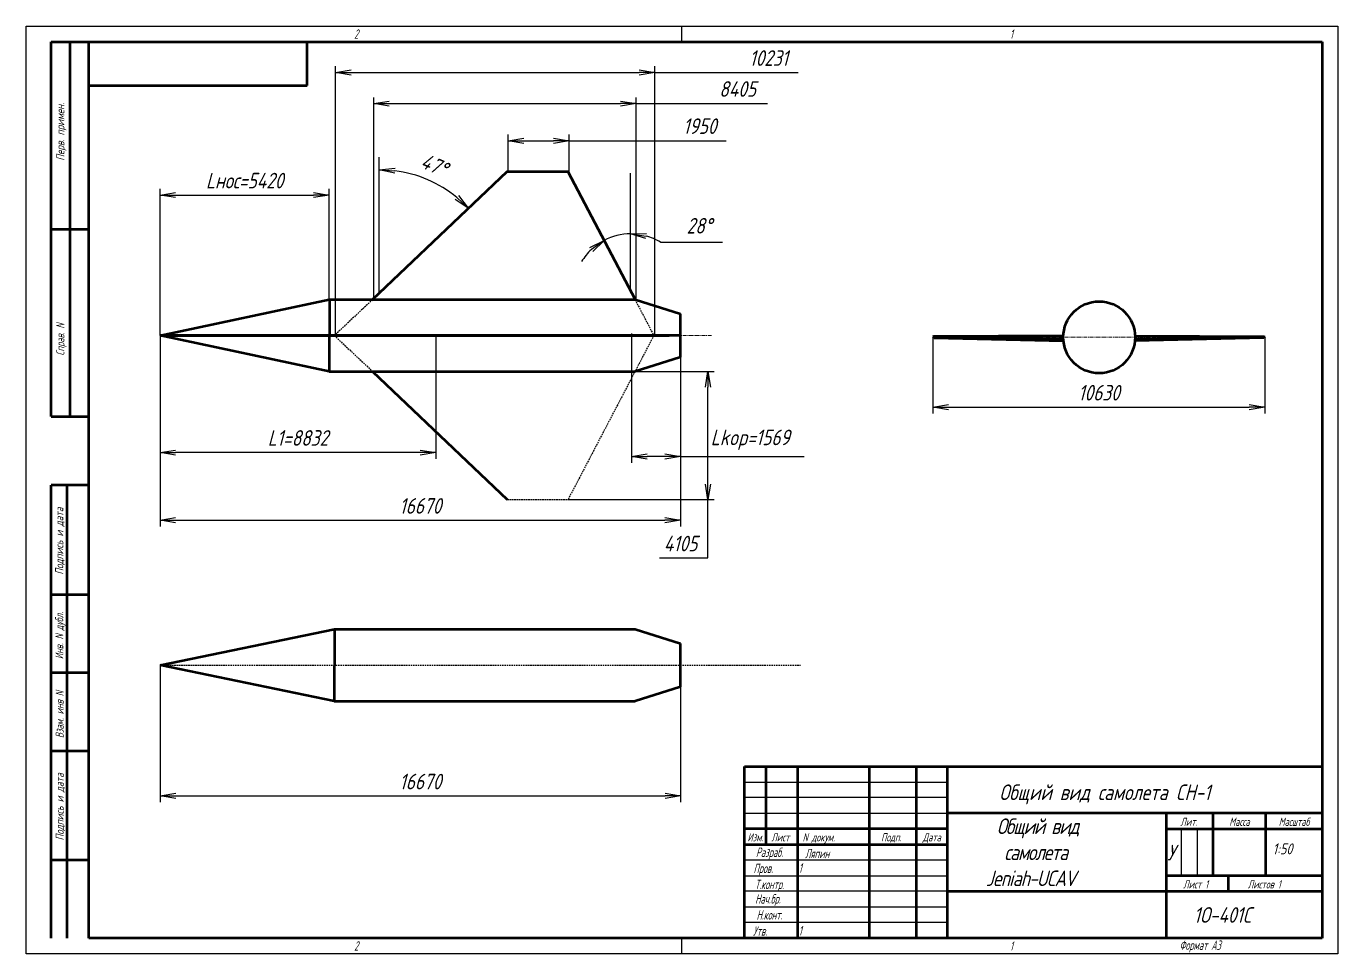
# Model space of a CAD drawing. Header units: millimetres. Extents: x -985956116104 to 1932156, y -552630487266 to 633586.
# Drawn here: x 6874.2 to 7294.2, y 33248.9 to 33545.9 of the extents above; entities that cross this region are included whole.
import ezdxf
from ezdxf.enums import TextEntityAlignment as Align

# ---------------------------------------------------------------- set-up
doc = ezdxf.new("R2010")
doc.units = ezdxf.units.MM
doc.linetypes.add('CENTER', pattern=[2, 1.25, -0.25, 0.25, -0.25])
doc.linetypes.add('DASHED', pattern=[0.75, 0.5, -0.25])
for name, color, linetype, lineweight in [('_basic (Основной)', 4, 'Continuous', 60), ('_contour (Тонкий)', 7, 'Continuous', 30), ('_invisible (Невидимый)', 1, 'DASHED', 30), ('_remote (Тонкий)', 9, 'Continuous', 30), ('_stencil (Трафарет)', 7, 'Continuous', 30), ('_text (Надписи)', 2, 'Continuous', 30), ('_ОСИ', 6, 'CENTER', 20), ('_ОСНОВНОЙ', 4, 'Continuous', 60)]:
    doc.layers.add(name, color=color, linetype=linetype, lineweight=lineweight)
doc.styles.add('ESKD', font='eskd.shx', dxfattribs={"oblique": 15, "height": 5})
doc.dimstyles.new('ESKD', dxfattribs={"dimtxt": 5, "dimasz": 5, "dimexe": 2, "dimexo": 0, "dimgap": 2, "dimtad": 1, "dimtoh": 1, "dimzin": 12, "dimdsep": 46, "dimtxsty": 'ESKD', "dimblk1": 'OPEN', "dimblk2": 'OPEN', "dimsah": 1, "dimcen": 5, "dimclrd": 256, "dimclre": 256, "dimclrt": 2, "dimadec": 0, "dimazin": 0, "dimtfac": 1, "dimtmove": 0, "dimatfit": 3, "dimldrblk": 'OPEN', "dimfxl": 1, "dimtolj": 1, "dimtzin": 12, "dimlwd": -1, "dimlwe": -1, "dimarcsym": 0})

# ---------------------------------------------------------------- blocks, each defined once
blk = doc.blocks.new('_OPEN')
at = {"color": 0, "linetype": 'ByBlock'}
for p, q in [((-1, 0.167), (0, 0)), ((0, 0), (-1, -0.167)), ((0, 0), (-1, 0))]:
    blk.add_line(p, q, dxfattribs=at)
blk = doc.blocks.new('*D330')
at = {"layer": '_contour (Тонкий)', "transparency": 16777216}
for p, q in [((6917.05, 33446.87), (6917.05, 33385.72)), ((7083.75, 33446.87), (7083.75, 33385.72)), ((6922.05, 33387.72), (7078.75, 33387.72))]:
    blk.add_line(p, q, dxfattribs=at)
at = {"layer": 'Defpoints', "color": 0, "transparency": 16777216}
for p in [(6917.05, 33446.87), (7083.75, 33446.87), (7083.75, 33387.72)]:
    blk.add_point(p, dxfattribs=at)
at = {"layer": '_contour (Тонкий)', "transparency": 16777216, "xscale": 5, "yscale": 5, "zscale": 5, "rotation": 180}
blk.add_blockref('_OPEN', (6917.05, 33387.72), dxfattribs=at)
at = {"layer": '_contour (Тонкий)', "transparency": 16777216, "xscale": 5, "yscale": 5, "zscale": 5}
blk.add_blockref('_OPEN', (7083.75, 33387.72), dxfattribs=at)
at = {"layer": '_contour (Тонкий)', "color": 2, "transparency": 16777216, "insert": (7000.4, 33392.32), "char_height": 5, "attachment_point": 5, "style": 'ESKD'}
blk.add_mtext('\\A1;16670', dxfattribs=at)
blk = doc.blocks.new('*D331')
at = {"layer": '_contour (Тонкий)', "transparency": 16777216}
for p, q in [((7164.57, 33446.43), (7164.57, 33421.93)), ((7270.87, 33446.43), (7270.87, 33421.93)), ((7169.57, 33423.93), (7265.87, 33423.93))]:
    blk.add_line(p, q, dxfattribs=at)
at = {"layer": 'Defpoints', "color": 0, "transparency": 16777216}
for p in [(7164.57, 33446.43), (7270.87, 33446.43), (7270.87, 33423.93)]:
    blk.add_point(p, dxfattribs=at)
at = {"layer": '_contour (Тонкий)', "transparency": 16777216, "xscale": 5, "yscale": 5, "zscale": 5, "rotation": 180}
blk.add_blockref('_OPEN', (7164.57, 33423.93), dxfattribs=at)
at = {"layer": '_contour (Тонкий)', "transparency": 16777216, "xscale": 5, "yscale": 5, "zscale": 5}
blk.add_blockref('_OPEN', (7270.87, 33423.93), dxfattribs=at)
at = {"layer": '_contour (Тонкий)', "color": 2, "transparency": 16777216, "insert": (7217.72, 33428.56), "char_height": 5, "attachment_point": 5, "style": 'ESKD'}
blk.add_mtext('\\A1;10630', dxfattribs=at)
blk = doc.blocks.new('*D332')
at = {"layer": '_contour (Тонкий)', "transparency": 16777216}
for p, q in [((6987.27, 33462.83), (6987.27, 33501.98)), ((6997.15, 33470.17), (7017.19, 33489.05))]:
    blk.add_line(p, q, dxfattribs=at)
blk.add_arc((6987.27, 33460.87), 39.1, 50.6156, 82.6686, dxfattribs=at)
at = {"layer": '_contour (Тонкий)', "transparency": 16777216, "xscale": 5, "yscale": 5, "zscale": 5}
for p, rotation in [((6987.27, 33499.98), 176.3343022573885), ((7015.74, 33487.68), 316.9499232100155)]:
    blk.add_blockref('_OPEN', p, dxfattribs=dict(at, rotation=rotation))
at = {"layer": '_contour (Тонкий)', "color": 2, "transparency": 16777216, "insert": (7004.83, 33501.51), "char_height": 5, "attachment_point": 5, "rotation": 336.6421, "style": 'ESKD'}
blk.add_mtext('\\A1;47%%d', dxfattribs=at)
blk = doc.blocks.new('*D333')
at = {"layer": '_contour (Тонкий)', "transparency": 16777216}
for p, q in [((7067.33, 33461.9), (7058.32, 33479.11)), ((7067.75, 33462), (7067.75, 33481.42)), ((7077.29, 33476.75), (7097.15, 33476.75))]:
    blk.add_line(p, q, dxfattribs=at)
for start, end in [(90, 117.6117), (58.6603, 74.3301), (133.2815, 148.9514)]:
    blk.add_arc((7067.75, 33461.08), 18.34, start, end, dxfattribs=at)
at = {"layer": '_contour (Тонкий)', "transparency": 16777216, "xscale": 5, "yscale": 5, "zscale": 5}
for p, rotation in [((7067.75, 33479.42), 172.1650657960882), ((7059.25, 33477.33), 35.44659853733485)]:
    blk.add_blockref('_OPEN', p, dxfattribs=dict(at, rotation=rotation))
at = {"layer": '_contour (Тонкий)', "color": 2, "transparency": 16777216, "insert": (7089.72, 33482.02), "char_height": 5, "attachment_point": 5, "style": 'ESKD'}
blk.add_mtext('\\A1;28%%d', dxfattribs=at)
blk = doc.blocks.new('*D462')
at = {"layer": '_stencil (Трафарет)', "transparency": 16777216}
for p, q in [((6917.05, 33446.87), (6917.05, 33493.87)), ((6922.05, 33491.87), (6966.25, 33491.87)), ((6971.25, 33446.87), (6971.25, 33493.87))]:
    blk.add_line(p, q, dxfattribs=at)
at = {"layer": 'Defpoints', "color": 0, "transparency": 16777216}
for p in [(6971.25, 33491.87), (6917.05, 33446.87), (6971.25, 33446.87)]:
    blk.add_point(p, dxfattribs=at)
at = {"layer": '_stencil (Трафарет)', "transparency": 16777216, "xscale": 5, "yscale": 5, "zscale": 5, "rotation": 180}
blk.add_blockref('_OPEN', (6917.05, 33491.87), dxfattribs=at)
at = {"layer": '_stencil (Трафарет)', "transparency": 16777216, "xscale": 5, "yscale": 5, "zscale": 5}
blk.add_blockref('_OPEN', (6971.25, 33491.87), dxfattribs=at)
at = {"layer": '_stencil (Трафарет)', "color": 2, "transparency": 16777216, "insert": (6944.15, 33496.48), "char_height": 5, "attachment_point": 5, "style": 'ESKD'}
blk.add_mtext('\\A1;Lнос=5420', dxfattribs=at)
blk = doc.blocks.new('*D463')
at = {"layer": '_stencil (Трафарет)', "transparency": 16777216}
for p, q in [((6985.47, 33458.37), (6985.47, 33523.13)), ((6990.47, 33521.13), (7064.52, 33521.13)), ((7069.52, 33458.37), (7069.52, 33523.13)), ((7069.52, 33521.13), (7111.54, 33521.13))]:
    blk.add_line(p, q, dxfattribs=at)
at = {"layer": 'Defpoints', "color": 0, "transparency": 16777216}
for p in [(7069.52, 33521.13), (6985.47, 33458.37), (7069.52, 33458.37)]:
    blk.add_point(p, dxfattribs=at)
at = {"layer": '_stencil (Трафарет)', "transparency": 16777216, "xscale": 5, "yscale": 5, "zscale": 5, "rotation": 180}
blk.add_blockref('_OPEN', (6985.47, 33521.13), dxfattribs=at)
at = {"layer": '_stencil (Трафарет)', "transparency": 16777216, "xscale": 5, "yscale": 5, "zscale": 5}
blk.add_blockref('_OPEN', (7069.52, 33521.13), dxfattribs=at)
at = {"layer": '_stencil (Трафарет)', "color": 2, "transparency": 16777216, "insert": (7102.01, 33525.81), "char_height": 5, "attachment_point": 5, "style": 'ESKD'}
blk.add_mtext('\\A1;8405', dxfattribs=at)
blk = doc.blocks.new('*D464')
at = {"layer": '_stencil (Трафарет)', "transparency": 16777216}
for p, q in [((7028.55, 33499.42), (7028.55, 33511.21)), ((7033.55, 33509.21), (7043.05, 33509.21)), ((7048.05, 33499.42), (7048.05, 33511.21)), ((7048.05, 33509.21), (7098.31, 33509.21))]:
    blk.add_line(p, q, dxfattribs=at)
at = {"layer": 'Defpoints', "color": 0, "transparency": 16777216}
for p in [(7048.05, 33509.21), (7028.55, 33499.42), (7048.05, 33499.42)]:
    blk.add_point(p, dxfattribs=at)
at = {"layer": '_stencil (Трафарет)', "transparency": 16777216, "xscale": 5, "yscale": 5, "zscale": 5, "rotation": 180}
blk.add_blockref('_OPEN', (7028.55, 33509.21), dxfattribs=at)
at = {"layer": '_stencil (Трафарет)', "transparency": 16777216, "xscale": 5, "yscale": 5, "zscale": 5}
blk.add_blockref('_OPEN', (7048.05, 33509.21), dxfattribs=at)
at = {"layer": '_stencil (Трафарет)', "color": 2, "transparency": 16777216, "insert": (7089.89, 33513.92), "char_height": 5, "attachment_point": 5, "style": 'ESKD'}
blk.add_mtext('\\A1;1950', dxfattribs=at)
blk = doc.blocks.new('*D465')
at = {"layer": '_stencil (Трафарет)', "transparency": 16777216}
for p, q in [((6973.22, 33446.87), (6973.22, 33533.09)), ((7075.54, 33446.87), (7075.54, 33533.09)), ((6978.22, 33531.09), (7070.54, 33531.09)), ((7075.54, 33531.09), (7121.37, 33531.09))]:
    blk.add_line(p, q, dxfattribs=at)
at = {"layer": 'Defpoints', "color": 0, "transparency": 16777216}
for p in [(7075.54, 33531.09), (6973.22, 33446.87), (7075.54, 33446.87)]:
    blk.add_point(p, dxfattribs=at)
at = {"layer": '_stencil (Трафарет)', "transparency": 16777216, "xscale": 5, "yscale": 5, "zscale": 5, "rotation": 180}
blk.add_blockref('_OPEN', (6973.22, 33531.09), dxfattribs=at)
at = {"layer": '_stencil (Трафарет)', "transparency": 16777216, "xscale": 5, "yscale": 5, "zscale": 5}
blk.add_blockref('_OPEN', (7075.54, 33531.09), dxfattribs=at)
at = {"layer": '_stencil (Трафарет)', "color": 2, "transparency": 16777216, "insert": (7111.95, 33535.72), "char_height": 5, "attachment_point": 5, "style": 'ESKD'}
blk.add_mtext('\\A1;10231', dxfattribs=at)
blk = doc.blocks.new('*D466')
at = {"layer": '_stencil (Трафарет)', "transparency": 16777216}
for p, q in [((6917.05, 33446.87), (6917.05, 33407.37)), ((7005.37, 33446.87), (7005.37, 33407.37)), ((7000.37, 33409.37), (6922.05, 33409.37))]:
    blk.add_line(p, q, dxfattribs=at)
at = {"layer": 'Defpoints', "color": 0, "transparency": 16777216}
for p in [(6917.05, 33446.87), (7005.37, 33446.87), (6917.05, 33409.37)]:
    blk.add_point(p, dxfattribs=at)
at = {"layer": '_stencil (Трафарет)', "transparency": 16777216, "xscale": 5, "yscale": 5, "zscale": 5, "rotation": 180}
blk.add_blockref('_OPEN', (6917.05, 33409.37), dxfattribs=at)
at = {"layer": '_stencil (Трафарет)', "transparency": 16777216, "xscale": 5, "yscale": 5, "zscale": 5}
blk.add_blockref('_OPEN', (7005.37, 33409.37), dxfattribs=at)
at = {"layer": '_stencil (Трафарет)', "color": 2, "transparency": 16777216, "insert": (6961.21, 33414.08), "char_height": 5, "attachment_point": 5, "style": 'ESKD'}
blk.add_mtext('\\A1;L1=8832', dxfattribs=at)
blk = doc.blocks.new('*D467')
at = {"layer": '_stencil (Трафарет)', "transparency": 16777216}
for p, q in [((7068.06, 33447.48), (7068.06, 33406.15)), ((7083.75, 33446.87), (7083.75, 33406.15)), ((7078.75, 33408.15), (7073.06, 33408.15)), ((7083.75, 33408.15), (7123.35, 33408.15))]:
    blk.add_line(p, q, dxfattribs=at)
at = {"layer": 'Defpoints', "color": 0, "transparency": 16777216}
for p in [(7068.06, 33447.48), (7083.75, 33446.87), (7068.06, 33408.15)]:
    blk.add_point(p, dxfattribs=at)
at = {"layer": '_stencil (Трафарет)', "transparency": 16777216, "xscale": 5, "yscale": 5, "zscale": 5, "rotation": 180}
blk.add_blockref('_OPEN', (7068.06, 33408.15), dxfattribs=at)
at = {"layer": '_stencil (Трафарет)', "transparency": 16777216, "xscale": 5, "yscale": 5, "zscale": 5}
blk.add_blockref('_OPEN', (7083.75, 33408.15), dxfattribs=at)
at = {"layer": '_stencil (Трафарет)', "color": 2, "transparency": 16777216, "insert": (7106.05, 33413.5), "char_height": 5, "attachment_point": 5, "style": 'ESKD'}
blk.add_mtext('\\A1;Lkop=1569', dxfattribs=at)
blk = doc.blocks.new('*D468')
at = {"layer": '_stencil (Трафарет)', "transparency": 16777216}
for p, q in [((7069.17, 33435.37), (7094.52, 33435.37)), ((7092.52, 33399.33), (7092.52, 33430.37)), ((7047.7, 33394.33), (7094.52, 33394.33)), ((7092.52, 33375.66), (7092.52, 33394.33)), ((7076.98, 33375.66), (7092.52, 33375.66))]:
    blk.add_line(p, q, dxfattribs=at)
at = {"layer": 'Defpoints', "color": 0, "transparency": 16777216}
for p in [(7069.17, 33435.37), (7092.52, 33435.37), (7047.7, 33394.33)]:
    blk.add_point(p, dxfattribs=at)
at = {"layer": '_stencil (Трафарет)', "transparency": 16777216, "xscale": 5, "yscale": 5, "zscale": 5}
for p, rotation in [((7092.52, 33435.37), 90), ((7092.52, 33394.33), 270)]:
    blk.add_blockref('_OPEN', p, dxfattribs=dict(at, rotation=rotation))
at = {"layer": '_stencil (Трафарет)', "color": 2, "transparency": 16777216, "insert": (7083.75, 33380.27), "char_height": 5, "attachment_point": 5, "style": 'ESKD'}
blk.add_mtext('\\A1;4105', dxfattribs=at)
blk = doc.blocks.new('*D469')
at = {"layer": '_stencil (Трафарет)', "transparency": 16777216}
for p, q in [((7083.77, 33348.29), (7083.77, 33297.45)), ((6917.07, 33341.34), (6917.07, 33297.45)), ((6922.07, 33299.45), (7078.77, 33299.45))]:
    blk.add_line(p, q, dxfattribs=at)
at = {"layer": 'Defpoints', "color": 0, "transparency": 16777216}
for p in [(7083.77, 33348.29), (6917.07, 33341.34), (7083.77, 33299.45)]:
    blk.add_point(p, dxfattribs=at)
at = {"layer": '_stencil (Трафарет)', "transparency": 16777216, "xscale": 5, "yscale": 5, "zscale": 5, "rotation": 180}
blk.add_blockref('_OPEN', (6917.07, 33299.45), dxfattribs=at)
at = {"layer": '_stencil (Трафарет)', "transparency": 16777216, "xscale": 5, "yscale": 5, "zscale": 5}
blk.add_blockref('_OPEN', (7083.77, 33299.45), dxfattribs=at)
at = {"layer": '_stencil (Трафарет)', "color": 2, "transparency": 16777216, "insert": (7000.42, 33304.05), "char_height": 5, "attachment_point": 5, "style": 'ESKD'}
blk.add_mtext('\\A1;16670', dxfattribs=at)

msp = doc.modelspace()

# ---------------------------------------------------------------- linework, layer by layer
at = {"layer": '_basic (Основной)', "transparency": 33554687}
for p, q in [((6882.207, 33540.913), (6894.207, 33540.913)), ((6882.207, 33420.913), (6882.207, 33540.913)), ((6888.207, 33540.913), (6888.207, 33420.913)), ((6894.207, 33253.913), (6894.207, 33540.913)), ((6894.207, 33540.913), (7289.207, 33540.913)), ((6964.207, 33526.913), (6964.207, 33540.913)), ((7289.207, 33540.913), (7289.207, 33253.913)), ((6894.207, 33526.913), (6964.207, 33526.913)), ((6882.207, 33480.913), (6894.207, 33480.913)), ((6917.05, 33446.873), (6971.25, 33458.373)), ((6971.279, 33458.373), (6971.221, 33435.373)), ((6971.25, 33458.373), (7069.168, 33458.373)), ((7069.168, 33458.373), (7083.75, 33453.823)), ((7083.75, 33439.923), (7083.75, 33453.823)), ((6917.05, 33446.873), (7037.95, 33446.873)), ((6917.05, 33446.873), (7080.109, 33446.873)), ((6917.05, 33446.873), (7067.85, 33446.873)), ((6917.05, 33446.873), (7037.95, 33446.873)), ((6917.05, 33446.873), (7080.109, 33446.873)), ((6917.05, 33446.873), (7067.85, 33446.873)), ((7083.75, 33446.873), (6917.05, 33446.873)), ((6917.05, 33446.873), (7037.95, 33446.873)), ((6917.05, 33446.873), (7080.109, 33446.873)), ((6917.05, 33446.873), (7067.85, 33446.873)), ((6917.05, 33446.873), (7037.95, 33446.873)), ((6917.05, 33446.873), (7080.109, 33446.873)), ((6917.05, 33446.873), (7067.85, 33446.873)), ((7083.75, 33446.873), (6917.05, 33446.873)), ((6917.05, 33446.873), (7037.95, 33446.873)), ((6917.05, 33446.873), (7080.109, 33446.873)), ((6917.05, 33446.873), (7067.85, 33446.873)), ((6917.05, 33446.873), (7037.95, 33446.873)), ((6917.05, 33446.873), (7080.109, 33446.873)), ((6917.05, 33446.873), (7067.85, 33446.873)), ((7083.75, 33446.873), (6917.05, 33446.873)), ((6917.05, 33446.873), (7037.95, 33446.873)), ((6917.05, 33446.873), (7080.109, 33446.873)), ((6917.05, 33446.873), (7067.85, 33446.873)), ((6917.05, 33446.873), (7037.95, 33446.873)), ((6917.05, 33446.873), (7080.109, 33446.873)), ((6917.05, 33446.873), (7067.85, 33446.873)), ((7083.75, 33446.873), (6917.05, 33446.873)), ((6917.05, 33446.873), (7037.95, 33446.873)), ((6917.05, 33446.873), (7080.109, 33446.873)), ((6917.05, 33446.873), (7067.85, 33446.873)), ((6917.05, 33446.873), (7037.95, 33446.873)), ((6917.05, 33446.873), (7080.109, 33446.873)), ((6917.05, 33446.873), (7067.85, 33446.873)), ((7083.75, 33446.873), (6917.05, 33446.873)), ((6917.05, 33446.873), (7037.95, 33446.873)), ((6917.05, 33446.873), (7080.109, 33446.873)), ((6917.05, 33446.873), (7067.85, 33446.873)), ((6917.05, 33446.873), (7037.95, 33446.873)), ((6917.05, 33446.873), (7080.109, 33446.873)), ((6917.05, 33446.873), (7067.85, 33446.873)), ((7083.75, 33446.873), (6917.05, 33446.873)), ((6917.05, 33446.873), (7037.95, 33446.873)), ((6917.05, 33446.873), (7080.109, 33446.873)), ((6917.05, 33446.873), (7067.85, 33446.873)), ((6917.05, 33446.873), (7037.95, 33446.873)), ((6917.05, 33446.873), (7080.109, 33446.873)), ((6917.05, 33446.873), (7067.85, 33446.873)), ((7083.75, 33446.873), (6917.05, 33446.873)), ((6917.05, 33446.873), (7037.95, 33446.873)), ((6917.05, 33446.873), (7080.109, 33446.873)), ((6917.05, 33446.873), (7067.85, 33446.873)), ((6917.05, 33446.873), (7037.95, 33446.873)), ((6917.05, 33446.873), (7080.109, 33446.873)), ((6917.05, 33446.873), (7067.85, 33446.873)), ((7083.75, 33446.873), (6917.05, 33446.873)), ((6917.05, 33446.873), (7037.95, 33446.873)), ((6917.05, 33446.873), (7080.109, 33446.873)), ((6917.05, 33446.873), (7067.85, 33446.873)), ((6917.05, 33446.873), (7037.95, 33446.873)), ((6917.05, 33446.873), (7080.109, 33446.873)), ((6917.05, 33446.873), (7067.85, 33446.873)), ((7083.75, 33446.873), (6917.05, 33446.873)), ((6917.05, 33446.873), (7037.95, 33446.873)), ((6917.05, 33446.873), (7080.109, 33446.873)), ((6917.05, 33446.873), (7067.85, 33446.873)), ((6917.05, 33446.873), (7037.95, 33446.873)), ((6917.05, 33446.873), (7080.109, 33446.873)), ((6917.05, 33446.873), (7067.85, 33446.873)), ((7083.75, 33446.873), (6917.05, 33446.873)), ((6917.05, 33446.873), (7037.95, 33446.873)), ((6917.05, 33446.873), (7080.109, 33446.873)), ((6917.05, 33446.873), (7067.85, 33446.873)), ((6917.05, 33446.873), (7037.95, 33446.873)), ((6917.05, 33446.873), (7080.109, 33446.873)), ((6917.05, 33446.873), (7067.85, 33446.873)), ((7083.75, 33446.873), (6917.05, 33446.873)), ((6917.05, 33446.873), (7037.95, 33446.873)), ((6917.05, 33446.873), (7080.109, 33446.873)), ((6917.05, 33446.873), (7067.85, 33446.873)), ((6917.05, 33446.873), (7037.95, 33446.873)), ((6917.05, 33446.873), (7080.109, 33446.873)), ((6917.05, 33446.873), (7067.85, 33446.873)), ((7083.75, 33446.873), (6917.05, 33446.873)), ((6917.05, 33446.873), (7037.95, 33446.873)), ((6917.05, 33446.873), (7080.109, 33446.873)), ((6917.05, 33446.873), (7067.85, 33446.873)), ((6917.05, 33446.873), (7037.95, 33446.873)), ((6917.05, 33446.873), (7080.109, 33446.873)), ((6917.05, 33446.873), (7067.85, 33446.873)), ((7083.75, 33446.873), (6917.05, 33446.873)), ((6917.05, 33446.873), (7037.95, 33446.873)), ((6917.05, 33446.873), (7080.109, 33446.873)), ((6917.05, 33446.873), (7067.85, 33446.873)), ((6917.05, 33446.873), (7037.95, 33446.873)), ((6917.05, 33446.873), (7080.109, 33446.873)), ((6917.05, 33446.873), (7067.85, 33446.873)), ((7083.75, 33446.873), (6917.05, 33446.873)), ((6917.05, 33446.873), (7037.95, 33446.873)), ((6917.05, 33446.873), (7080.109, 33446.873)), ((6917.05, 33446.873), (7067.85, 33446.873)), ((6917.05, 33446.873), (7037.95, 33446.873)), ((6917.05, 33446.873), (7080.109, 33446.873)), ((6917.05, 33446.873), (7067.85, 33446.873)), ((6917.05, 33446.873), (7037.95, 33446.873)), ((6917.05, 33446.873), (7080.109, 33446.873)), ((6917.05, 33446.873), (7067.85, 33446.873)), ((6917.05, 33446.873), (7037.95, 33446.873)), ((6917.05, 33446.873), (7080.109, 33446.873)), ((6971.221, 33435.373), (6917.05, 33446.873)), ((7164.859, 33446.618), (7164.571, 33446.429)), ((7164.571, 33446.429), (7164.93, 33446.185)), ((7206.318, 33445.847), (7164.571, 33446.429)), ((7206.316, 33446.725), (7164.859, 33446.618)), ((7164.93, 33446.185), (7206.363, 33445.19)), ((7270.507, 33446.185), (7229.255, 33445.194)), ((7229.3, 33445.85), (7270.867, 33446.429)), ((7229.301, 33446.725), (7270.578, 33446.618)), ((7270.867, 33446.429), (7270.507, 33446.185)), ((7270.578, 33446.618), (7270.867, 33446.429)), ((7083.75, 33439.923), (7069.168, 33435.373)), ((6971.221, 33435.373), (7069.168, 33435.373)), ((6882.207, 33420.913), (6894.207, 33420.913)), ((6894.207, 33398.913), (6882.207, 33398.913)), ((6882.207, 33253.913), (6882.207, 33398.913)), ((6887.207, 33398.913), (6887.207, 33253.913)), ((6882.207, 33363.913), (6894.207, 33363.913)), ((6917.072, 33341.336), (6972.922, 33352.836)), ((6972.922, 33352.836), (6972.863, 33329.836)), ((6972.922, 33352.836), (7069.19, 33352.836)), ((7069.19, 33352.836), (7083.772, 33348.286)), ((7083.772, 33334.386), (7083.772, 33348.286)), ((6972.863, 33329.836), (6917.072, 33341.336)), ((6894.207, 33338.913), (6882.207, 33338.913)), ((7083.772, 33334.386), (7069.19, 33329.836)), ((6972.863, 33329.836), (7069.19, 33329.836)), ((6882.207, 33313.913), (6894.207, 33313.913)), ((7169.207, 33253.913), (7169.207, 33308.913)), ((6894.207, 33278.913), (6882.207, 33278.913)), ((7289.207, 33253.913), (6894.207, 33253.913))]:
    msp.add_line(p, q, dxfattribs=at)
at = {"layer": '_basic (Основной)', "color": 4, "transparency": 33554687}
msp.add_line((6985.12, 33435.373), (7028.2, 33394.328), dxfattribs=at)
at = {"layer": '_basic (Основной)', "linetype": 'Continuous', "transparency": 33554687}
for p, q in [((7104.207, 33308.913), (7289.207, 33308.913)), ((7104.207, 33253.913), (7104.207, 33308.913)), ((7111.207, 33283.913), (7111.207, 33308.913)), ((7121.207, 33308.913), (7121.207, 33253.913)), ((7144.207, 33253.913), (7144.207, 33308.913)), ((7159.207, 33308.913), (7159.207, 33253.913)), ((7289.207, 33293.913), (7169.207, 33293.913)), ((7239.207, 33293.913), (7239.207, 33253.913)), ((7254.207, 33293.913), (7254.207, 33273.913)), ((7271.207, 33273.913), (7271.207, 33293.913)), ((7169.207, 33288.913), (7104.207, 33288.913)), ((7239.207, 33288.913), (7289.207, 33288.913)), ((7104.207, 33283.913), (7169.207, 33283.913)), ((7289.207, 33273.913), (7239.207, 33273.913)), ((7259.207, 33268.913), (7259.207, 33273.913)), ((7169.207, 33268.913), (7289.207, 33268.913))]:
    msp.add_line(p, q, dxfattribs=at)
at = {"layer": '_basic (Основной)', "transparency": 33554687}
msp.add_circle((7217.809, 33446.307), 11.5, dxfattribs=at)
at = {"layer": '_contour (Тонкий)', "transparency": 33554687}
for p, q in [((6874.207, 33248.913), (6874.207, 33545.913)), ((6874.207, 33545.913), (7294.207, 33545.913)), ((7084.207, 33540.913), (7084.207, 33545.913)), ((7294.207, 33545.913), (7294.207, 33248.913)), ((6987.274, 33460.873), (6987.274, 33504.013)), ((7067.751, 33461.084), (7067.751, 33498.877)), ((7084.207, 33248.913), (7084.207, 33253.913)), ((7294.207, 33248.913), (6874.207, 33248.913))]:
    msp.add_line(p, q, dxfattribs=at)
at = {"layer": '_invisible (Невидимый)', "color": 4, "transparency": 33554687}
for p, q in [((7028.2, 33499.419), (7047.7, 33499.419)), ((7067.751, 33461.084), (7047.7, 33499.419)), ((6917.05, 33446.873), (6957.05, 33446.873)), ((6917.05, 33446.873), (6973.05, 33446.873)), ((6917.05, 33446.873), (6957.05, 33446.873)), ((6917.05, 33446.873), (6973.05, 33446.873)), ((6917.05, 33446.873), (6957.05, 33446.873)), ((6917.05, 33446.873), (6973.05, 33446.873)), ((6917.05, 33446.873), (6957.05, 33446.873)), ((6917.05, 33446.873), (6973.05, 33446.873)), ((6917.05, 33446.873), (6957.05, 33446.873)), ((6917.05, 33446.873), (6973.05, 33446.873)), ((6917.05, 33446.873), (6957.05, 33446.873)), ((6917.05, 33446.873), (6973.05, 33446.873)), ((6917.05, 33446.873), (6957.05, 33446.873)), ((6917.05, 33446.873), (6973.05, 33446.873)), ((6917.05, 33446.873), (6957.05, 33446.873)), ((6917.05, 33446.873), (6973.05, 33446.873)), ((6917.05, 33446.873), (6957.05, 33446.873)), ((6917.05, 33446.873), (6973.05, 33446.873)), ((6917.05, 33446.873), (6957.05, 33446.873)), ((6917.05, 33446.873), (6973.05, 33446.873)), ((6917.05, 33446.873), (6957.05, 33446.873)), ((6917.05, 33446.873), (6973.05, 33446.873)), ((6917.05, 33446.873), (6957.05, 33446.873)), ((6917.05, 33446.873), (6973.05, 33446.873)), ((6917.05, 33446.873), (6957.05, 33446.873)), ((6917.05, 33446.873), (6973.05, 33446.873)), ((6917.05, 33446.873), (6957.05, 33446.873)), ((6917.05, 33446.873), (6973.05, 33446.873)), ((6917.05, 33446.873), (6957.05, 33446.873)), ((6917.05, 33446.873), (6973.05, 33446.873)), ((6917.05, 33446.873), (6957.05, 33446.873)), ((6917.05, 33446.873), (6973.05, 33446.873)), ((6917.05, 33446.873), (6957.05, 33446.873)), ((6917.05, 33446.873), (6973.05, 33446.873)), ((6917.05, 33446.873), (6957.05, 33446.873)), ((6917.05, 33446.873), (6973.05, 33446.873)), ((6917.05, 33446.873), (6957.05, 33446.873)), ((6917.05, 33446.873), (6973.05, 33446.873)), ((6917.05, 33446.873), (6957.05, 33446.873)), ((6917.05, 33446.873), (6973.05, 33446.873)), ((6917.05, 33446.873), (6957.05, 33446.873)), ((6917.05, 33446.873), (6973.05, 33446.873)), ((6917.05, 33446.873), (6957.05, 33446.873)), ((6917.05, 33446.873), (6973.05, 33446.873)), ((6917.05, 33446.873), (6957.05, 33446.873)), ((6917.05, 33446.873), (6973.05, 33446.873)), ((6917.05, 33446.873), (6957.05, 33446.873)), ((6917.05, 33446.873), (6973.05, 33446.873)), ((6917.05, 33446.873), (6957.05, 33446.873)), ((6917.05, 33446.873), (6973.05, 33446.873)), ((6917.05, 33446.873), (6957.05, 33446.873)), ((6917.05, 33446.873), (6973.05, 33446.873)), ((6917.05, 33446.873), (6957.05, 33446.873)), ((6917.05, 33446.873), (6973.05, 33446.873)), ((6917.05, 33446.873), (6957.05, 33446.873)), ((6917.05, 33446.873), (6973.05, 33446.873)), ((6917.05, 33446.873), (6957.05, 33446.873)), ((6917.05, 33446.873), (6973.05, 33446.873)), ((6917.05, 33446.873), (6957.05, 33446.873)), ((6917.05, 33446.873), (6973.05, 33446.873)), ((6917.05, 33446.873), (6957.05, 33446.873)), ((6917.05, 33446.873), (6973.05, 33446.873)), ((6917.05, 33446.873), (6957.05, 33446.873)), ((6917.05, 33446.873), (6973.05, 33446.873)), ((7069.168, 33435.373), (7047.7, 33394.328)), ((7028.2, 33394.328), (7047.7, 33394.328))]:
    msp.add_line(p, q, dxfattribs=at)
at = {"layer": '_invisible (Невидимый)', "transparency": 33554687}
for p, q in [((6985.12, 33458.373), (6972.871, 33446.873)), ((7069.168, 33458.373), (7075.183, 33446.873)), ((6972.871, 33446.873), (6985.12, 33435.373)), ((7075.183, 33446.873), (7069.168, 33435.373)), ((6917.072, 33341.336), (7122.168, 33341.336))]:
    msp.add_line(p, q, dxfattribs=at)
at = {"layer": '_remote (Тонкий)', "linetype": 'Continuous', "transparency": 33554687}
for p, q in [((7104.207, 33303.913), (7169.207, 33303.913)), ((7169.207, 33298.913), (7104.207, 33298.913)), ((7104.207, 33293.913), (7169.207, 33293.913)), ((7169.207, 33278.913), (7104.207, 33278.913)), ((7104.207, 33273.913), (7169.207, 33273.913)), ((7169.207, 33268.913), (7104.207, 33268.913)), ((7104.207, 33263.913), (7169.207, 33263.913)), ((7169.207, 33258.913), (7104.207, 33258.913))]:
    msp.add_line(p, q, dxfattribs=at)
at = {"layer": '_remote (Тонкий)', "transparency": 33554687}
for p, q in [((7244.207, 33273.913), (7244.207, 33288.913)), ((7249.207, 33288.913), (7249.207, 33273.913))]:
    msp.add_line(p, q, dxfattribs=at)
at = {"layer": '_stencil (Трафарет)', "transparency": 33554687}
for p, q in [((6973.05, 33446.873), (7075.183, 33446.873)), ((7024.117, 33446.873), (7000.4, 33446.873)), ((7075.183, 33446.873), (7024.117, 33446.873))]:
    msp.add_line(p, q, dxfattribs=at)
at = {"layer": '_ОСИ', "transparency": 33554687}
for p, q in [((6917.05, 33446.873), (7067.85, 33446.873)), ((7093.685, 33446.873), (6917.05, 33446.873)), ((7164.751, 33446.307), (7270.867, 33446.307))]:
    msp.add_line(p, q, dxfattribs=at)
at = {"layer": '_ОСНОВНОЙ', "transparency": 33554687}
msp.add_lwpolyline([(6985.12, 33458.373), (7028.2, 33499.419), (7047.7, 33499.419), (7069.168, 33458.373)], dxfattribs=at)

# ---------------------------------------------------------------- texts
at = {"layer": '_basic (Основной)', "color": 30, "transparency": 33554687, "style": 'ESKD', "oblique": 15}
msp.add_text('Общий вид самолета CH-1', height=5, dxfattribs=at).set_placement((7185.833, 33298.127))
at = {"layer": '_contour (Тонкий)', "color": 2, "transparency": 33554687, "insert": (7169.207, 33292.237), "char_height": 5, "attachment_point": 1, "style": 'ESKD'}
msp.add_mtext_dynamic_manual_height_columns('\\pi15.82436;{\\T0.9;Общий вид\\P\\pi18.22485;самолета \\P\\pi12.27308;Jeniah-UCAV}', width=70.09073, gutter_width=12.5, heights=[25.222], dxfattribs=at)
at = {"layer": '_text (Надписи)', "transparency": 33554687, "style": 'ESKD', "oblique": 15, "width": 0.8}
for s, height, p in [('2', 3, (6979.207, 33541.913)), ('1', 3, (7189.207, 33541.913)), ('N докум.', 2.6, (7122.84, 33284.9)), ('Ляпин', 3, (7123.607, 33279.516)), ('1', 3, (7121.577, 33274.859)), ('1', 3, (7121.577, 33254.791)), ('2', 3, (6979.207, 33249.913)), ('1', 3, (7189.207, 33249.913)), ('Формат А3', 3, (7243.519, 33250.156))]:
    msp.add_text(s, height=height, dxfattribs=at).set_placement(p)
at = {"layer": '_text (Надписи)', "transparency": 33554687, "style": 'ESKD', "oblique": 15}
for s, p in [('Перв. примен.', (6886.412, 33512.108)), ('Подпись и дата', (6886.081, 33381.061)), ('Подпись и дата', (6886.214, 33295.952))]:
    msp.add_text(s, height=2.6, rotation=90, dxfattribs=at).set_placement(p, align=Align.CENTER)
at = {"layer": '_text (Надписи)', "transparency": 33554687, "style": 'ESKD', "oblique": 15, "width": 0.8}
for s, p in [('Справ. N', (6886.409, 33445.604)), ('Инв. N дубл.', (6886.075, 33350.808)), ('Взам. инв N', (6886.2, 33325.491))]:
    msp.add_text(s, height=2.6, rotation=90, dxfattribs=at).set_placement(p, align=Align.CENTER)
for s, height, p in [('Лит.', 2.6, (7246.497, 33289.87)), ('Масса', 2.6, (7262.72, 33289.87)), ('Масштаб', 2.6, (7280.218, 33289.87)), ('Изм.', 2.6, (7107.707, 33284.913)), ('Лист', 2.6, (7115.707, 33284.913)), ('Подп.', 2.6, (7151.207, 33284.913)), ('Дата', 2.6, (7164.207, 33284.913)), ('Разраб.', 3, (7112.207, 33279.913)), ('Пров.', 3, (7110.207, 33274.771)), ('Т.контр.', 3, (7112.207, 33269.628)), ('Лист 1', 2.6, (7248.694, 33269.841)), ('Листов 1', 2.6, (7270.668, 33269.841)), ('Hач.бр.', 3, (7111.707, 33264.985)), ('H.конт.', 3, (7112.207, 33259.842)), ('Утв.', 3, (7109.207, 33254.699))]:
    msp.add_text(s, height=height, dxfattribs=at).set_placement(p, align=Align.CENTER)
at = {"layer": '_text (Надписи)', "transparency": 33554687, "attachment_point": 1, "style": 'ESKD'}
for s, heights, insert, char_height in [('У', [0], (7239.635, 33283.799), 5), ('1:50', [3.5], (7273.363, 33284.256), 3.5)]:
    msp.add_mtext_dynamic_manual_height_columns(s, width=10.69599, gutter_width=25, heights=heights, dxfattribs=dict(at, insert=insert, char_height=char_height))
at = {"layer": '_text (Надписи)', "transparency": 33554687, "insert": (7239.207, 33263.831), "char_height": 5, "width": 50.53786, "attachment_point": 1, "line_spacing_factor": 0.857143, "style": 'ESKD'}
msp.add_mtext('\\pi8.87226;1О-401С', dxfattribs=at)

# ---------------------------------------------------------------- dimensions: what is measured, and where the dimension line sits
at = {"layer": '_contour (Тонкий)', "transparency": 33554687}
for base, center, p1, p2, picture, middle in [((7007.497, 33494.34), (6987.274, 33460.873), (6997.15, 33470.175), (6987.274, 33462.829), '*D332', (7004.826, 33501.514)), ((7061.959, 33478.485), (7067.751, 33461.084), (7067.751, 33462.001), (7067.326, 33461.897), '*D333', (7089.721, 33482.018))]:
    dim = msp.add_angular_dim_3p(base=base, center=center, p1=p1, p2=p2, dimstyle='ESKD', dxfattribs=at)
    dim.commit()
    dim.dimension.update_dxf_attribs({"geometry": picture, "text_midpoint": middle})
for base, p1, p2, text, picture, middle in [((7083.75, 33387.716), (6917.05, 33446.873), (7083.75, 33446.873), '16670', '*D330', (7000.4, 33392.32)), ((7270.867, 33423.929), (7164.571, 33446.429), (7270.867, 33446.429), '10630', '*D331', (7217.719, 33428.559))]:
    dim = msp.add_linear_dim(base=base, p1=p1, p2=p2, text=text, dimstyle='ESKD', dxfattribs=at)
    dim.commit()
    dim.dimension.update_dxf_attribs({"geometry": picture, "text_midpoint": middle})
at = {"layer": '_stencil (Трафарет)', "transparency": 33554687}
for base, p1, p2, text, picture, middle in [((7075.536, 33531.092), (6973.224, 33446.873), (7075.536, 33446.873), '10231', '*D465', (7111.951, 33531.092)), ((7069.521, 33521.133), (6985.473, 33458.373), (7069.521, 33458.373), '8405', '*D463', (7102.014, 33521.133)), ((7048.053, 33509.21), (7028.553, 33499.419), (7048.053, 33499.419), '1950', '*D464', (7089.892, 33509.21)), ((7068.062, 33408.146), (7083.75, 33446.873), (7068.062, 33447.482), 'Lkop=1569', '*D467', (7106.051, 33408.146))]:
    dim = msp.add_linear_dim(base=base, p1=p1, p2=p2, text=text, dimstyle='ESKD', dxfattribs=at)
    dim.commit()
    dim.dimension.update_dxf_attribs({"geometry": picture, "text_midpoint": middle, "dimtype": 160})
for base, p1, p2, text, picture, middle in [((6971.25, 33491.873), (6917.05, 33446.873), (6971.25, 33446.873), 'Lнос=5420', '*D462', (6944.15, 33496.477)), ((6917.05, 33409.373), (7005.367, 33446.873), (6917.05, 33446.873), 'L1=8832', '*D466', (6961.209, 33414.081)), ((7083.772, 33299.447), (6917.072, 33341.336), (7083.772, 33348.286), '16670', '*D469', (7000.422, 33304.051))]:
    dim = msp.add_linear_dim(base=base, p1=p1, p2=p2, text=text, dimstyle='ESKD', dxfattribs=at)
    dim.commit()
    dim.dimension.update_dxf_attribs({"geometry": picture, "text_midpoint": middle})
dim = msp.add_linear_dim(base=(7092.523, 33435.373), p1=(7047.7, 33394.328), p2=(7069.168, 33435.373), angle=90, text='4105', dimstyle='ESKD', dxfattribs=at)
dim.commit()
dim.dimension.update_dxf_attribs({"geometry": '*D468', "text_midpoint": (7083.75, 33375.662), "dimtype": 160})

doc.saveas('drawing.dxf')
